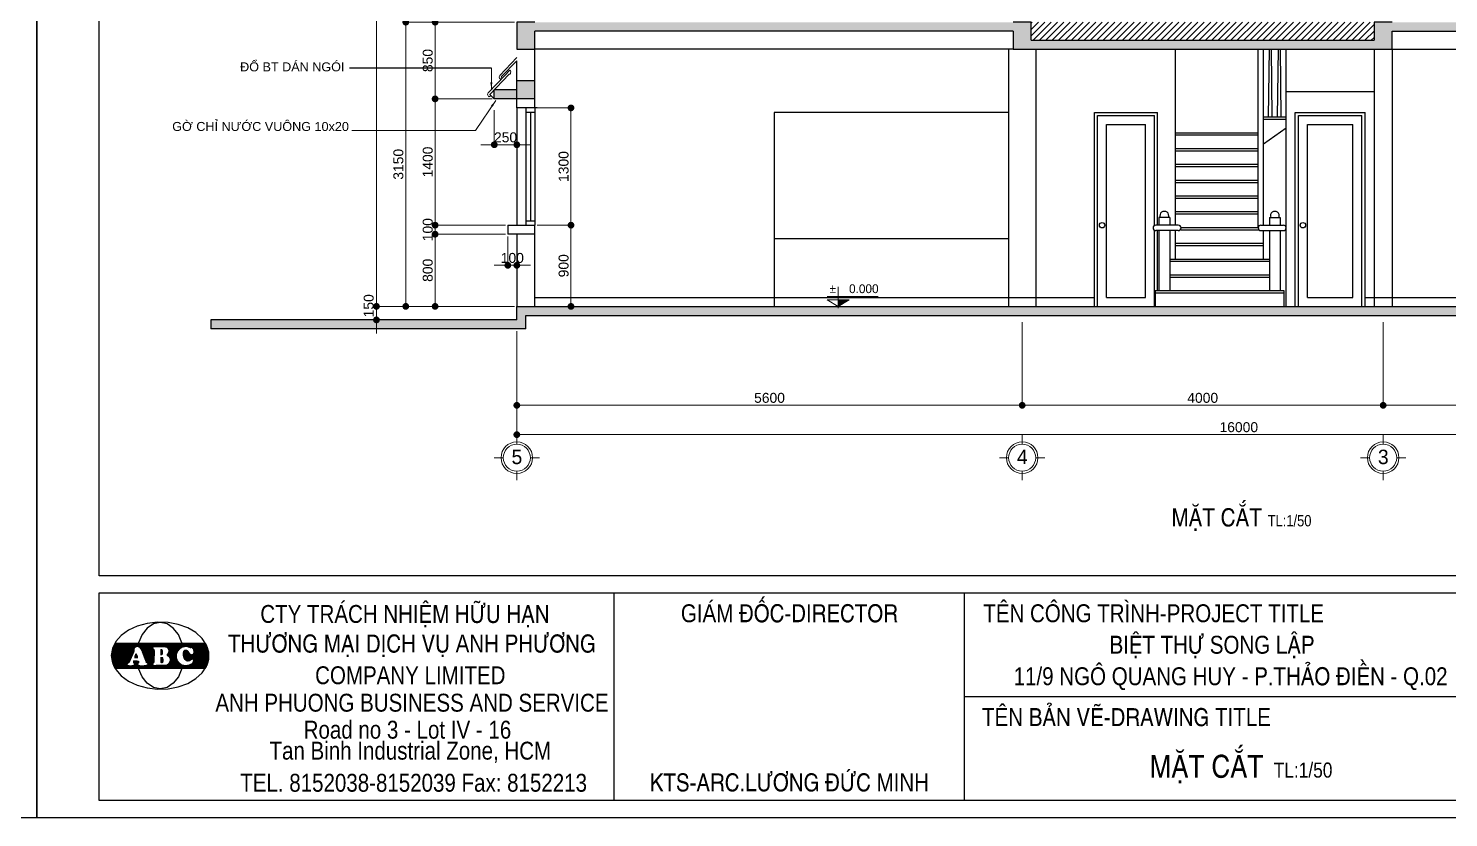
# Model space of a CAD drawing. Header units: millimetres. Extents: x -257631 to 60726, y -119421 to -4977.
# Drawn here: x -150512 to -119037, y -43125 to -25630 of the extents above; entities that cross this region are included whole.
import ezdxf
from ezdxf.enums import TextEntityAlignment as Align

# ---------------------------------------------------------------- set-up
doc = ezdxf.new("R2010")
doc.units = ezdxf.units.MM
doc.header["$LTSCALE"] = 400
doc.header["$MEASUREMENT"] = 0
doc.header["$PDMODE"] = 35
for name, color, linetype in [('HACTH', 8, 'Continuous'), ('hatch', 9, 'Continuous'), ('KHUNG', 5, 'Continuous'), ('net 2', 7, 'Continuous'), ('net 3', 144, 'Continuous'), ('THAY', 7, 'Continuous'), ('VTH-TRUC', 1, 'Continuous')]:
    doc.layers.add(name, color=color, linetype=linetype)
doc.layers.add('NET3', color=7, linetype='Continuous', lineweight=20)
doc.layers.add('VTH-GHI CHU- KI HIEU', color=7, linetype='Continuous', lineweight=13)
doc.styles.add('100_dim', font='VAVOB.TTF', dxfattribs={"height": 220})
doc.styles.add('100_tieude', font='VAVOB.TTF', dxfattribs={"height": 500})
doc.styles.add('VNI-AVO', font='vhelven.ttf', dxfattribs={"height": 220})
doc.styles.add('VNI-HEL-CON', font='vhelvcn.ttf')
doc.dimstyles.new('style-50', dxfattribs={"dimscale": 0, "dimtxt": 2.3, "dimasz": 150, "dimexe": 50, "dimexo": 50, "dimgap": 50, "dimtad": 1, "dimdec": 0, "dimlfac": 0.5, "dimzin": 9, "dimtxsty": 'VNI-AVO', "dimblk": 'DOT', "dimcen": 0, "dimdle": 150, "dimclrd": 146, "dimclre": 146, "dimclrt": 7, "dimadec": 0, "dimazin": 0, "dimtfac": 1, "dimtdec": 0, "dimtix": 1, "dimtmove": 2, "dimatfit": 3, "dimfxl": 0, "dimlwd": 13, "dimlwe": 13, "dimarcsym": 0})

# ---------------------------------------------------------------- blocks, each defined once
blk = doc.blocks.new('_Dot')
at = {"color": 0, "linetype": 'ByBlock', "lineweight": -2}
blk.add_line((-0.5, 0), (-1, 0), dxfattribs=at)
at = {"color": 0, "linetype": 'ByBlock', "lineweight": 100, "const_width": 0.5}
blk.add_lwpolyline([(-0.25, 0, 1), (0.25, 0, 1)], format="xyb", close=True, dxfattribs=at)
blk = doc.blocks.new('*D491')
at = {"layer": 'Defpoints', "color": 0}
for p in [(88195, 111297), (88695, 111297), (88695, 110480)]:
    blk.add_point(p, dxfattribs=at)
at = {"layer": 'HACTH', "color": 146, "lineweight": 13}
for p, q in [((88195, 111247), (88195, 110430)), ((88695, 111247), (88695, 110430)), ((88045, 110480), (87895, 110480)), ((88195, 110480), (88695, 110480)), ((88845, 110480), (88995, 110480))]:
    blk.add_line(p, q, dxfattribs=at)
at = {"layer": 'HACTH', "color": 146, "lineweight": 13, "xscale": 150, "yscale": 150, "zscale": 150}
blk.add_blockref('_Dot', (88195, 110480), dxfattribs=at)
at = {"layer": 'HACTH', "color": 146, "lineweight": 13, "xscale": 150, "yscale": 150, "zscale": 150, "rotation": 180}
blk.add_blockref('_Dot', (88695, 110480), dxfattribs=at)
at = {"layer": 'HACTH', "color": 7, "insert": (88445, 110643), "char_height": 220, "attachment_point": 5, "style": 'VNI-AVO'}
blk.add_mtext('250', dxfattribs=at)
blk = doc.blocks.new('*D492')
at = {"layer": 'Defpoints', "color": 0}
for p in [(88495, 108497), (88695, 108497), (88695, 107807)]:
    blk.add_point(p, dxfattribs=at)
at = {"layer": 'HACTH', "color": 146, "lineweight": 13}
for p, q in [((88495, 108447), (88495, 107757)), ((88695, 108447), (88695, 107757)), ((88345, 107807), (88195, 107807)), ((88495, 107807), (88695, 107807)), ((88845, 107807), (88995, 107807))]:
    blk.add_line(p, q, dxfattribs=at)
at = {"layer": 'HACTH', "color": 146, "lineweight": 13, "xscale": 150, "yscale": 150, "zscale": 150}
blk.add_blockref('_Dot', (88495, 107807), dxfattribs=at)
at = {"layer": 'HACTH', "color": 146, "lineweight": 13, "xscale": 150, "yscale": 150, "zscale": 150, "rotation": 180}
blk.add_blockref('_Dot', (88695, 107807), dxfattribs=at)
at = {"layer": 'HACTH', "color": 7, "insert": (88595, 107970), "char_height": 220, "attachment_point": 5, "style": 'VNI-AVO'}
blk.add_mtext('100', dxfattribs=at)
blk = doc.blocks.new('*D489')
at = {"layer": 'Defpoints', "color": 0}
for p in [(89095, 108697), (89095, 106897), (89895, 106897)]:
    blk.add_point(p, dxfattribs=at)
at = {"layer": 'net 2', "color": 146, "lineweight": 13}
for p, q in [((89145, 108697), (89945, 108697)), ((89895, 108547), (89895, 107047)), ((89145, 106897), (89945, 106897))]:
    blk.add_line(p, q, dxfattribs=at)
at = {"layer": 'net 2', "color": 146, "lineweight": 13, "xscale": 150, "yscale": 150, "zscale": 150}
for p, rotation in [((89895, 108697), 90), ((89895, 106897), 270)]:
    blk.add_blockref('_Dot', p, dxfattribs=dict(at, rotation=rotation))
at = {"layer": 'net 2', "color": 7, "insert": (89732, 107797), "char_height": 220, "attachment_point": 5, "rotation": 90, "style": 'VNI-AVO'}
blk.add_mtext('900', dxfattribs=at)
blk = doc.blocks.new('*D490')
at = {"layer": 'Defpoints', "color": 0}
for p in [(89095, 111297), (89895, 111297), (89095, 108697)]:
    blk.add_point(p, dxfattribs=at)
at = {"layer": 'net 2', "color": 146, "lineweight": 13}
for p, q in [((89145, 111297), (89945, 111297)), ((89895, 108847), (89895, 111147)), ((89145, 108697), (89945, 108697))]:
    blk.add_line(p, q, dxfattribs=at)
at = {"layer": 'net 2', "color": 146, "lineweight": 13, "xscale": 150, "yscale": 150, "zscale": 150}
for p, rotation in [((89895, 111297), 90), ((89895, 108697), 270)]:
    blk.add_blockref('_Dot', p, dxfattribs=dict(at, rotation=rotation))
at = {"layer": 'net 2', "color": 7, "insert": (89732, 109997), "char_height": 220, "attachment_point": 5, "rotation": 90, "style": 'VNI-AVO'}
blk.add_mtext('1300', dxfattribs=at)
blk = doc.blocks.new('TRUC')
at = {"layer": 'KHUNG', "lineweight": 20}
blk.add_circle((0, -500), 300, dxfattribs=at)
at = {"layer": 'VTH-TRUC', "color": 2, "lineweight": 20}
for p, q in [((0, -200), (0, 0)), ((-300, -500), (-500, -500)), ((300, -500), (500, -500)), ((0, -800), (0, -1000))]:
    blk.add_line(p, q, dxfattribs=at)
blk.add_circle((0, -500), 350, dxfattribs=at)
at = {"layer": 'VTH-TRUC', "color": 7, "style": '100_tieude'}
blk.add_attdef('A', text='', height=320, dxfattribs=at).set_placement((2, -482), align=Align.MIDDLE_CENTER)
blk = doc.blocks.new('VTH- COTE')
at = {"layer": 'VTH-GHI CHU- KI HIEU'}
blk.add_hatch(color=256, dxfattribs=at).paths.add_polyline_path([(0, 0), (40.7, 24.3), (0, 24.3)])
for p, q in [((0, 71.4), (0, -6.7)), ((-39.7, 24.3), (40.7, 24.3)), ((-39.3, 36.3), (145.4, 36.3)), ((-39.3, 24.3), (0, 0)), ((-39.3, 0), (40.7, 0)), ((40.7, 24.3), (0, 0))]:
    blk.add_line(p, q, dxfattribs=at)
at = {"layer": 'VTH-GHI CHU- KI HIEU', "style": '100_dim'}
blk.add_attdef('%%P0.000', text='', height=32, dxfattribs=at).set_placement((147, 64.1), align=Align.MIDDLE_RIGHT)
blk = doc.blocks.new('*D440')
at = {"layer": 'Defpoints', "color": 0}
for p in [(88695, 106397), (120695, 105797), (120695, 104054)]:
    blk.add_point(p, dxfattribs=at)
at = {"layer": 'NET3', "color": 146, "lineweight": 13}
for p, q in [((88695, 106347), (88695, 104004)), ((120695, 105747), (120695, 104004)), ((88845, 104054), (120545, 104054))]:
    blk.add_line(p, q, dxfattribs=at)
at = {"layer": 'NET3', "color": 146, "lineweight": 13, "xscale": 150, "yscale": 150, "zscale": 150, "rotation": 180}
blk.add_blockref('_Dot', (88695, 104054), dxfattribs=at)
at = {"layer": 'NET3', "color": 146, "lineweight": 13, "xscale": 150, "yscale": 150, "zscale": 150}
blk.add_blockref('_Dot', (120695, 104054), dxfattribs=at)
at = {"layer": 'NET3', "color": 7, "insert": (104695, 104218), "char_height": 220, "attachment_point": 5, "style": 'VNI-AVO'}
blk.add_mtext('16000', dxfattribs=at)
blk = doc.blocks.new('*D436')
at = {"layer": 'Defpoints', "color": 0}
for p in [(107895, 106597), (117095, 106597), (117095, 104704)]:
    blk.add_point(p, dxfattribs=at)
at = {"layer": 'HACTH', "color": 146, "lineweight": 13}
for p, q in [((107895, 106547), (107895, 104654)), ((117095, 106547), (117095, 104654)), ((108045, 104704), (116945, 104704))]:
    blk.add_line(p, q, dxfattribs=at)
at = {"layer": 'HACTH', "color": 146, "lineweight": 13, "xscale": 150, "yscale": 150, "zscale": 150, "rotation": 180}
blk.add_blockref('_Dot', (107895, 104704), dxfattribs=at)
at = {"layer": 'HACTH', "color": 146, "lineweight": 13, "xscale": 150, "yscale": 150, "zscale": 150}
blk.add_blockref('_Dot', (117095, 104704), dxfattribs=at)
at = {"layer": 'HACTH', "color": 7, "insert": (112495, 104868), "char_height": 220, "attachment_point": 5, "style": 'VNI-AVO'}
blk.add_mtext('4600', dxfattribs=at)
blk = doc.blocks.new('*D435')
at = {"layer": 'Defpoints', "color": 0}
for p in [(99895, 106597), (107895, 106597), (107895, 104704)]:
    blk.add_point(p, dxfattribs=at)
at = {"layer": 'HACTH', "color": 146, "lineweight": 13}
for p, q in [((99895, 106547), (99895, 104654)), ((107895, 106547), (107895, 104654)), ((100045, 104704), (107745, 104704))]:
    blk.add_line(p, q, dxfattribs=at)
at = {"layer": 'HACTH', "color": 146, "lineweight": 13, "xscale": 150, "yscale": 150, "zscale": 150, "rotation": 180}
blk.add_blockref('_Dot', (99895, 104704), dxfattribs=at)
at = {"layer": 'HACTH', "color": 146, "lineweight": 13, "xscale": 150, "yscale": 150, "zscale": 150}
blk.add_blockref('_Dot', (107895, 104704), dxfattribs=at)
at = {"layer": 'HACTH', "color": 7, "insert": (103895, 104868), "char_height": 220, "attachment_point": 5, "style": 'VNI-AVO'}
blk.add_mtext('4000', dxfattribs=at)
blk = doc.blocks.new('*D434')
at = {"layer": 'Defpoints', "color": 0}
for p in [(88695, 106397), (99895, 106597), (99895, 104704)]:
    blk.add_point(p, dxfattribs=at)
at = {"layer": 'HACTH', "color": 146, "lineweight": 13}
for p, q in [((99895, 106547), (99895, 104654)), ((88695, 106347), (88695, 104654)), ((88845, 104704), (99745, 104704))]:
    blk.add_line(p, q, dxfattribs=at)
at = {"layer": 'HACTH', "color": 146, "lineweight": 13, "xscale": 150, "yscale": 150, "zscale": 150, "rotation": 180}
blk.add_blockref('_Dot', (88695, 104704), dxfattribs=at)
at = {"layer": 'HACTH', "color": 146, "lineweight": 13, "xscale": 150, "yscale": 150, "zscale": 150}
blk.add_blockref('_Dot', (99895, 104704), dxfattribs=at)
at = {"layer": 'HACTH', "color": 7, "insert": (94295, 104868), "char_height": 220, "attachment_point": 5, "style": 'VNI-AVO'}
blk.add_mtext('5600', dxfattribs=at)
blk = doc.blocks.new('*D431')
at = {"layer": 'Defpoints', "color": 0}
for p in [(87304, 106897), (85584, 106597), (87322, 106597)]:
    blk.add_point(p, dxfattribs=at)
at = {"layer": 'HACTH', "color": 146, "lineweight": 13}
for p, q in [((85584, 107047), (85584, 107197)), ((87254, 106897), (85534, 106897)), ((85584, 106897), (85584, 106597)), ((87272, 106597), (85534, 106597)), ((85584, 106447), (85584, 106297))]:
    blk.add_line(p, q, dxfattribs=at)
at = {"layer": 'HACTH', "color": 146, "lineweight": 13, "xscale": 150, "yscale": 150, "zscale": 150}
for p, rotation in [((85584, 106897), 270), ((85584, 106597), 90)]:
    blk.add_blockref('_Dot', p, dxfattribs=dict(at, rotation=rotation))
at = {"layer": 'HACTH', "color": 7, "insert": (85413, 106910), "char_height": 220, "attachment_point": 5, "rotation": 90, "style": 'VNI-AVO'}
blk.add_mtext('150', dxfattribs=at)
blk = doc.blocks.new('*D430')
at = {"layer": 'Defpoints', "color": 0}
for p in [(90318, 131809), (85584, 106897), (87304, 106897)]:
    blk.add_point(p, dxfattribs=at)
at = {"layer": 'HACTH', "color": 146, "lineweight": 13}
for p, q in [((90268, 131809), (85534, 131809)), ((85584, 131659), (85584, 107047)), ((87254, 106897), (85534, 106897))]:
    blk.add_line(p, q, dxfattribs=at)
at = {"layer": 'HACTH', "color": 146, "lineweight": 13, "xscale": 150, "yscale": 150, "zscale": 150}
for p, rotation in [((85584, 131809), 90), ((85584, 106897), 270)]:
    blk.add_blockref('_Dot', p, dxfattribs=dict(at, rotation=rotation))
at = {"layer": 'HACTH', "color": 7, "insert": (85421, 119353), "char_height": 220, "attachment_point": 5, "rotation": 90, "style": 'VNI-AVO'}
blk.add_mtext('12456', dxfattribs=at)
blk = doc.blocks.new('*D426')
at = {"layer": 'Defpoints', "color": 0}
for p in [(88695, 113197), (86234, 106897), (87304, 106897)]:
    blk.add_point(p, dxfattribs=at)
at = {"layer": 'HACTH', "color": 146, "lineweight": 13}
for p, q in [((88645, 113197), (86184, 113197)), ((86234, 113047), (86234, 107047)), ((87254, 106897), (86184, 106897))]:
    blk.add_line(p, q, dxfattribs=at)
at = {"layer": 'HACTH', "color": 146, "lineweight": 13, "xscale": 150, "yscale": 150, "zscale": 150}
for p, rotation in [((86234, 113197), 90), ((86234, 106897), 270)]:
    blk.add_blockref('_Dot', p, dxfattribs=dict(at, rotation=rotation))
at = {"layer": 'HACTH', "color": 7, "insert": (86071, 110047), "char_height": 220, "attachment_point": 5, "rotation": 90, "style": 'VNI-AVO'}
blk.add_mtext('3150', dxfattribs=at)
blk = doc.blocks.new('*D416')
at = {"layer": 'Defpoints', "color": 0}
for p in [(86884, 113197), (88695, 113197), (88195, 111497)]:
    blk.add_point(p, dxfattribs=at)
at = {"layer": 'HACTH', "color": 146, "lineweight": 13}
for p, q in [((88645, 113197), (86834, 113197)), ((86884, 111647), (86884, 113047)), ((88145, 111497), (86834, 111497))]:
    blk.add_line(p, q, dxfattribs=at)
at = {"layer": 'HACTH', "color": 146, "lineweight": 13, "xscale": 150, "yscale": 150, "zscale": 150}
for p, rotation in [((86884, 113197), 90), ((86884, 111497), 270)]:
    blk.add_blockref('_Dot', p, dxfattribs=dict(at, rotation=rotation))
at = {"layer": 'HACTH', "color": 7, "insert": (86721, 112347), "char_height": 220, "attachment_point": 5, "rotation": 90, "style": 'VNI-AVO'}
blk.add_mtext('850', dxfattribs=at)
blk = doc.blocks.new('*D415')
at = {"layer": 'Defpoints', "color": 0}
for p in [(86884, 111497), (88195, 111497), (88495, 108697)]:
    blk.add_point(p, dxfattribs=at)
at = {"layer": 'HACTH', "color": 146, "lineweight": 13}
for p, q in [((88145, 111497), (86834, 111497)), ((86884, 108847), (86884, 111347)), ((88445, 108697), (86834, 108697))]:
    blk.add_line(p, q, dxfattribs=at)
at = {"layer": 'HACTH', "color": 146, "lineweight": 13, "xscale": 150, "yscale": 150, "zscale": 150}
for p, rotation in [((86884, 111497), 90), ((86884, 108697), 270)]:
    blk.add_blockref('_Dot', p, dxfattribs=dict(at, rotation=rotation))
at = {"layer": 'HACTH', "color": 7, "insert": (86721, 110097), "char_height": 220, "attachment_point": 5, "rotation": 90, "style": 'VNI-AVO'}
blk.add_mtext('1400', dxfattribs=at)
blk = doc.blocks.new('*D414')
at = {"layer": 'Defpoints', "color": 0}
for p in [(86884, 108697), (88495, 108697), (88495, 108497)]:
    blk.add_point(p, dxfattribs=at)
at = {"layer": 'HACTH', "color": 146, "lineweight": 13}
for p, q in [((86884, 108847), (86884, 108997)), ((88445, 108697), (86834, 108697)), ((86884, 108497), (86884, 108697)), ((88445, 108497), (86834, 108497)), ((86884, 108347), (86884, 108197))]:
    blk.add_line(p, q, dxfattribs=at)
at = {"layer": 'HACTH', "color": 146, "lineweight": 13, "xscale": 150, "yscale": 150, "zscale": 150}
for p, rotation in [((86884, 108697), 270), ((86884, 108497), 90)]:
    blk.add_blockref('_Dot', p, dxfattribs=dict(at, rotation=rotation))
at = {"layer": 'HACTH', "color": 7, "insert": (86721, 108597), "char_height": 220, "attachment_point": 5, "rotation": 90, "style": 'VNI-AVO'}
blk.add_mtext('100', dxfattribs=at)
blk = doc.blocks.new('*D413')
at = {"layer": 'Defpoints', "color": 0}
for p in [(86884, 108497), (88495, 108497), (88695, 106897)]:
    blk.add_point(p, dxfattribs=at)
at = {"layer": 'HACTH', "color": 146, "lineweight": 13}
for p, q in [((88445, 108497), (86834, 108497)), ((86884, 107047), (86884, 108347)), ((88645, 106897), (86834, 106897))]:
    blk.add_line(p, q, dxfattribs=at)
at = {"layer": 'HACTH', "color": 146, "lineweight": 13, "xscale": 150, "yscale": 150, "zscale": 150}
for p, rotation in [((86884, 108497), 90), ((86884, 106897), 270)]:
    blk.add_blockref('_Dot', p, dxfattribs=dict(at, rotation=rotation))
at = {"layer": 'HACTH', "color": 7, "insert": (86721, 107697), "char_height": 220, "attachment_point": 5, "rotation": 90, "style": 'VNI-AVO'}
blk.add_mtext('800', dxfattribs=at)
blk = doc.blocks.new('*X2')
at = {"color": 0}
for p, q in [((195.23, 212.9), (204.45, 212.9)), ((195.25, 213), (204.46, 213)), ((195.28, 213.1), (204.48, 213.1)), ((195.31, 213.2), (204.51, 213.2)), ((195.34, 213.3), (204.5, 213.3)), ((195.38, 213.4), (204.48, 213.4)), ((195.41, 213.5), (204.46, 213.5)), ((195.45, 213.6), (204.46, 213.6)), ((195.48, 213.7), (204.5, 213.7)), ((195.52, 213.8), (204.55, 213.8)), ((195.56, 213.9), (204.59, 213.9)), ((195.6, 214), (204.69, 214)), ((195.65, 214.1), (204.8, 214.1)), ((195.69, 214.2), (204.98, 214.2)), ((195.74, 214.3), (205.31, 214.3)), ((195.79, 214.4), (234.23, 214.4)), ((195.84, 214.5), (234.18, 214.5)), ((195.89, 214.6), (234.13, 214.6)), ((195.95, 214.7), (234.07, 214.7)), ((196.01, 214.8), (234.01, 214.8)), ((196.06, 214.9), (233.96, 214.9)), ((196.12, 215), (233.9, 215)), ((196.19, 215.1), (233.83, 215.1)), ((196.25, 215.2), (233.77, 215.2)), ((196.32, 215.3), (233.7, 215.3)), ((196.39, 215.4), (233.63, 215.4)), ((196.46, 215.5), (233.56, 215.5)), ((205.94, 214.3), (224.91, 214.3)), ((206.27, 214.2), (212.19, 214.2)), ((206.43, 214.1), (212.09, 214.1)), ((206.55, 214), (212.07, 214)), ((206.64, 213.9), (212.05, 213.9)), ((206.72, 213.8), (212.03, 213.8)), ((206.81, 213.7), (212, 213.7)), ((206.89, 213.6), (212.04, 213.6)), ((206.98, 213.5), (212.1, 213.5)), ((207.05, 213.4), (212.22, 213.4)), ((207.12, 213.3), (212.41, 213.3)), ((207.19, 213.2), (212.54, 213.2)), ((207.26, 213.1), (212.61, 213.1)), ((207.33, 213), (212.65, 213)), ((207.37, 212.9), (212.69, 212.9)), ((214.51, 214.2), (214.64, 214.2)), ((215.1, 213.1), (215.85, 213.1)), ((215.11, 213), (215.9, 213)), ((215.12, 212.9), (215.95, 212.9)), ((215.25, 213.2), (215.64, 213.2)), ((217.19, 214.2), (224.42, 214.2)), ((217.44, 214.1), (224.14, 214.1)), ((217.68, 214), (223.91, 214)), ((217.83, 213.9), (223.71, 213.9)), ((217.97, 213.8), (223.53, 213.8)), ((218.09, 213.7), (223.38, 213.7)), ((218.15, 213.6), (223.22, 213.6)), ((218.21, 213.5), (223.1, 213.5)), ((218.28, 213.4), (222.98, 213.4)), ((218.33, 213.3), (222.86, 213.3)), ((218.35, 213.2), (222.75, 213.2)), ((218.36, 213.1), (222.66, 213.1)), ((218.38, 213), (222.57, 213)), ((218.4, 212.9), (222.48, 212.9)), ((224.94, 212.9), (225.88, 212.9)), ((226.21, 214.3), (234.28, 214.3)), ((226.5, 214.2), (234.32, 214.2)), ((226.76, 214.1), (234.37, 214.1)), ((227.03, 214), (234.41, 214)), ((227.25, 213.9), (227.54, 213.9)), ((227.95, 213.9), (234.46, 213.9)), ((228.12, 213.8), (234.5, 213.8)), ((228.22, 213.7), (234.54, 213.7)), ((228.31, 213.6), (234.57, 213.6)), ((228.38, 213.5), (234.61, 213.5)), ((228.44, 213.4), (234.64, 213.4)), ((228.49, 213.3), (234.68, 213.3)), ((228.53, 213.2), (234.71, 213.2)), ((228.56, 213.1), (234.74, 213.1)), ((228.6, 213), (234.77, 213)), ((228.63, 212.9), (234.79, 212.9)), ((194.97, 211.2), (203.73, 211.2)), ((194.97, 211.1), (203.68, 211.1)), ((194.97, 211), (203.63, 211)), ((194.97, 210.9), (203.58, 210.9)), ((194.97, 210.8), (203.53, 210.8)), ((194.97, 210.7), (203.48, 210.7)), ((194.98, 211.4), (203.83, 211.4)), ((194.98, 211.3), (203.78, 211.3)), ((194.98, 210.6), (203.43, 210.6)), ((194.98, 210.5), (203.38, 210.5)), ((194.99, 211.5), (203.88, 211.5)), ((194.99, 210.4), (203.33, 210.4)), ((194.99, 210.3), (203.28, 210.3)), ((195, 211.6), (203.93, 211.6)), ((195, 210.2), (203.23, 210.2)), ((195.01, 211.7), (203.98, 211.7)), ((195.01, 210.1), (203.18, 210.1)), ((195.02, 211.8), (204.03, 211.8)), ((195.02, 210), (203.13, 210)), ((195.03, 211.9), (204.08, 211.9)), ((195.04, 209.9), (203.08, 209.9)), ((195.05, 212), (204.13, 212)), ((195.05, 209.8), (203.03, 209.8)), ((195.06, 212.1), (204.18, 212.1)), ((195.07, 209.7), (202.98, 209.7)), ((195.08, 212.2), (204.23, 212.2)), ((195.08, 209.6), (202.93, 209.6)), ((195.09, 212.3), (204.28, 212.3)), ((195.1, 209.5), (202.88, 209.5)), ((195.11, 212.4), (204.33, 212.4)), ((195.12, 209.4), (202.83, 209.4)), ((195.13, 212.5), (204.38, 212.5)), ((195.14, 209.3), (202.78, 209.3)), ((195.15, 212.6), (204.39, 212.6)), ((195.16, 209.2), (202.73, 209.2)), ((195.18, 212.7), (204.41, 212.7)), ((195.19, 209.1), (202.68, 209.1)), ((195.2, 212.8), (204.43, 212.8)), ((195.21, 209), (202.63, 209)), ((195.24, 208.9), (202.58, 208.9)), ((195.26, 208.8), (202.51, 208.8)), ((195.29, 208.7), (202.41, 208.7)), ((195.32, 208.6), (202.31, 208.6)), ((195.35, 208.5), (202.21, 208.5)), ((195.39, 208.4), (202.11, 208.4)), ((195.42, 208.3), (201.87, 208.3)), ((195.46, 208.2), (201.69, 208.2)), ((195.5, 208.1), (201.56, 208.1)), ((195.54, 208), (201.55, 208)), ((195.58, 207.9), (201.54, 207.9)), ((195.62, 207.8), (201.53, 207.8)), ((195.67, 207.7), (201.54, 207.7)), ((203.86, 208.6), (206.38, 208.6)), ((203.86, 208.5), (206.34, 208.5)), ((203.87, 208.7), (206.37, 208.7)), ((203.87, 208.4), (206.25, 208.4)), ((203.88, 208.8), (206.35, 208.8)), ((203.89, 208.9), (206.1, 208.9)), ((204.09, 209), (205.54, 209)), ((204.17, 208.3), (206.16, 208.3)), ((204.27, 208.2), (206.02, 208.2)), ((204.35, 208.1), (205.89, 208.1)), ((204.41, 208), (205.87, 208)), ((204.41, 207.7), (205.94, 207.7)), ((204.43, 207.9), (205.87, 207.9)), ((204.44, 207.8), (205.87, 207.8)), ((204.47, 210.5), (205.82, 210.5)), ((204.47, 210.4), (205.84, 210.4)), ((204.48, 210.6), (205.81, 210.6)), ((204.5, 210.3), (205.84, 210.3)), ((204.53, 210.7), (205.78, 210.7)), ((204.57, 210.8), (205.72, 210.8)), ((204.62, 210.9), (205.66, 210.9)), ((204.66, 211), (205.6, 211)), ((204.71, 211.1), (205.54, 211.1)), ((204.76, 211.2), (205.49, 211.2)), ((204.8, 211.3), (205.44, 211.3)), ((204.85, 211.4), (205.39, 211.4)), ((204.91, 211.5), (205.31, 211.5)), ((205.07, 211.6), (205.23, 211.6)), ((207.41, 212.8), (212.73, 212.8)), ((207.45, 212.7), (212.77, 212.7)), ((207.49, 212.6), (212.77, 212.6)), ((207.53, 212.5), (212.77, 212.5)), ((207.57, 212.4), (212.77, 212.4)), ((207.61, 212.3), (212.77, 212.3)), ((207.65, 212.2), (212.77, 212.2)), ((207.7, 212.1), (212.77, 212.1)), ((207.74, 212), (212.77, 212)), ((207.78, 211.9), (212.77, 211.9)), ((207.82, 211.8), (212.76, 211.8)), ((207.86, 211.7), (212.76, 211.7)), ((207.9, 211.6), (212.75, 211.6)), ((207.94, 211.5), (212.75, 211.5)), ((207.98, 211.4), (212.75, 211.4)), ((208.02, 211.3), (212.74, 211.3)), ((208.06, 211.2), (212.74, 211.2)), ((208.1, 211.1), (212.74, 211.1)), ((208.14, 211), (212.73, 211)), ((208.18, 210.9), (212.73, 210.9)), ((208.23, 210.8), (212.73, 210.8)), ((208.27, 210.7), (212.72, 210.7)), ((208.31, 210.6), (212.72, 210.6)), ((208.36, 210.5), (212.72, 210.5)), ((208.4, 210.4), (212.71, 210.4)), ((208.44, 210.3), (212.71, 210.3)), ((208.49, 210.2), (212.71, 210.2)), ((208.53, 210.1), (212.7, 210.1)), ((208.57, 210), (212.7, 210)), ((208.62, 209.9), (212.7, 209.9)), ((208.66, 209.8), (212.69, 209.8)), ((208.7, 209.7), (212.69, 209.7)), ((208.75, 209.6), (212.68, 209.6)), ((208.79, 209.5), (212.67, 209.5)), ((208.84, 209.4), (212.67, 209.4)), ((208.88, 209.3), (212.66, 209.3)), ((208.92, 209.2), (212.65, 209.2)), ((208.97, 209.1), (212.65, 209.1)), ((209.01, 209), (212.64, 209)), ((209.05, 208.9), (212.62, 208.9)), ((209.1, 208.8), (212.6, 208.8)), ((209.14, 208.7), (212.58, 208.7)), ((209.18, 208.6), (212.56, 208.6)), ((209.23, 208.5), (212.48, 208.5)), ((209.49, 208.4), (212.39, 208.4)), ((209.7, 208.3), (212.28, 208.3)), ((209.76, 207.7), (212.02, 207.7)), ((209.86, 208.2), (212.13, 208.2)), ((209.86, 207.8), (212.01, 207.8)), ((209.91, 208.1), (212.06, 208.1)), ((209.91, 208), (212.02, 208)), ((209.91, 207.9), (212, 207.9)), ((215.1, 212.1), (216.09, 212.1)), ((215.1, 212), (216.09, 212)), ((215.1, 211.9), (216.08, 211.9)), ((215.1, 211.8), (216.05, 211.8)), ((215.1, 211.7), (216.02, 211.7)), ((215.1, 211.6), (215.98, 211.6)), ((215.1, 211.5), (215.83, 211.5)), ((215.1, 210.1), (216.12, 210.1)), ((215.1, 210), (216.16, 210)), ((215.1, 209.9), (216.19, 209.9)), ((215.1, 209.8), (216.23, 209.8)), ((215.1, 209.7), (216.26, 209.7)), ((215.1, 209.6), (216.27, 209.6)), ((215.1, 209.5), (216.29, 209.5)), ((215.1, 209.4), (216.3, 209.4)), ((215.1, 209.3), (216.31, 209.3)), ((215.1, 209.2), (216.3, 209.2)), ((215.1, 209.1), (216.29, 209.1)), ((215.1, 209), (216.28, 209)), ((215.11, 212.5), (216.07, 212.5)), ((215.11, 212.4), (216.09, 212.4)), ((215.11, 212.3), (216.1, 212.3)), ((215.11, 212.2), (216.1, 212.2)), ((215.12, 212.8), (216, 212.8)), ((215.12, 212.7), (216.04, 212.7)), ((215.12, 212.6), (216.05, 212.6)), ((215.13, 210.2), (216.02, 210.2)), ((215.13, 208.9), (216.27, 208.9)), ((215.15, 208.8), (216.25, 208.8)), ((215.17, 211.4), (215.67, 211.4)), ((215.18, 210.3), (215.9, 210.3)), ((215.18, 208.7), (216.19, 208.7)), ((215.21, 208.6), (216.13, 208.6)), ((215.28, 208.5), (216.04, 208.5)), ((215.3, 210.4), (215.3, 210.4)), ((215.59, 208.4), (215.74, 208.4)), ((217.74, 211.3), (221.8, 211.3)), ((217.75, 211.2), (221.78, 211.2)), ((217.76, 211.4), (221.81, 211.4)), ((217.81, 211.5), (221.82, 211.5)), ((217.82, 211.1), (221.77, 211.1)), ((217.89, 207.7), (223.78, 207.7)), ((217.95, 211.6), (221.84, 211.6)), ((218.02, 211), (221.75, 211)), ((218.06, 211.7), (221.85, 211.7)), ((218.07, 207.8), (223.6, 207.8)), ((218.12, 211.8), (221.88, 211.8)), ((218.18, 211.9), (221.91, 211.9)), ((218.19, 210.9), (221.75, 210.9)), ((218.2, 207.9), (223.42, 207.9)), ((218.23, 212), (221.95, 212)), ((218.28, 212.1), (221.99, 212.1)), ((218.33, 212.2), (222.04, 212.2)), ((218.34, 210.8), (221.75, 210.8)), ((218.34, 208), (223.26, 208)), ((218.37, 212.3), (222.08, 212.3)), ((218.41, 212.8), (222.41, 212.8)), ((218.41, 212.7), (222.33, 212.7)), ((218.41, 212.4), (222.13, 212.4)), ((218.42, 212.6), (222.26, 212.6)), ((218.43, 212.5), (222.19, 212.5)), ((218.44, 210.7), (221.75, 210.7)), ((218.44, 208.1), (223.14, 208.1)), ((218.51, 208.2), (223.01, 208.2)), ((218.54, 210.6), (221.76, 210.6)), ((218.59, 208.3), (222.89, 208.3)), ((218.64, 210.5), (221.76, 210.5)), ((218.66, 208.4), (222.76, 208.4)), ((218.73, 210.4), (221.77, 210.4)), ((218.73, 208.5), (222.67, 208.5)), ((218.77, 210.3), (221.79, 210.3)), ((218.81, 208.6), (222.59, 208.6)), ((218.82, 210.2), (221.82, 210.2)), ((218.84, 208.7), (222.52, 208.7)), ((218.86, 210.1), (221.84, 210.1)), ((218.86, 208.8), (222.44, 208.8)), ((218.88, 208.9), (222.37, 208.9)), ((218.91, 210), (221.86, 210)), ((218.91, 209), (222.29, 209)), ((218.93, 209.1), (222.22, 209.1)), ((218.95, 209.9), (221.88, 209.9)), ((218.95, 209.3), (222.11, 209.3)), ((218.95, 209.2), (222.15, 209.2)), ((218.96, 209.6), (221.99, 209.6)), ((218.96, 209.5), (222.03, 209.5)), ((218.96, 209.4), (222.07, 209.4)), ((218.97, 209.8), (221.91, 209.8)), ((218.97, 209.7), (221.94, 209.7)), ((224.31, 211.8), (227.07, 211.8)), ((224.31, 211.7), (227.15, 211.7)), ((224.31, 211.6), (227.24, 211.6)), ((224.31, 211.5), (227.35, 211.5)), ((224.31, 211.4), (227.47, 211.4)), ((224.31, 211.3), (227.64, 211.3)), ((224.31, 211.2), (235.04, 211.2)), ((224.32, 212), (226.93, 212)), ((224.32, 211.9), (227, 211.9)), ((224.33, 211.1), (235.05, 211.1)), ((224.34, 212.1), (226.85, 212.1)), ((224.36, 211), (235.05, 211)), ((224.37, 212.2), (226.78, 212.2)), ((224.38, 210.9), (235.05, 210.9)), ((224.4, 212.3), (226.7, 212.3)), ((224.4, 210.8), (235.05, 210.8)), ((224.42, 210.7), (235.05, 210.7)), ((224.44, 212.4), (226.62, 212.4)), ((224.47, 210.6), (235.04, 210.6)), ((224.5, 212.5), (226.53, 212.5)), ((224.51, 210.5), (235.04, 210.5)), ((224.56, 210.4), (235.03, 210.4)), ((224.57, 212.6), (226.42, 212.6)), ((224.6, 210.3), (235.02, 210.3)), ((224.64, 210.2), (235.02, 210.2)), ((224.67, 212.7), (226.29, 212.7)), ((224.68, 210.1), (235.01, 210.1)), ((224.74, 210), (235, 210)), ((224.79, 212.8), (226.12, 212.8)), ((224.81, 209.9), (234.98, 209.9)), ((224.88, 209.8), (234.97, 209.8)), ((224.95, 209.7), (227.98, 209.7)), ((225.07, 209.6), (227.83, 209.6)), ((225.19, 209.5), (227.69, 209.5)), ((225.32, 209.4), (227.52, 209.4)), ((225.46, 209.3), (227.34, 209.3)), ((225.7, 209.2), (227.15, 209.2)), ((226.2, 209.1), (226.47, 209.1)), ((227.18, 207.7), (234.35, 207.7)), ((227.42, 207.8), (234.4, 207.8)), ((227.73, 207.9), (234.44, 207.9)), ((227.91, 208), (234.48, 208)), ((228.01, 211.3), (235.04, 211.3)), ((228.03, 208.1), (234.52, 208.1)), ((228.12, 208.2), (234.56, 208.2)), ((228.2, 208.3), (234.6, 208.3)), ((228.25, 211.4), (235.03, 211.4)), ((228.25, 208.4), (234.63, 208.4)), ((228.3, 209.7), (234.95, 209.7)), ((228.31, 208.5), (234.66, 208.5)), ((228.35, 208.6), (234.7, 208.6)), ((228.38, 209.6), (234.94, 209.6)), ((228.39, 211.5), (235.03, 211.5)), ((228.39, 208.7), (234.73, 208.7)), ((228.43, 209.5), (234.92, 209.5)), ((228.43, 208.8), (234.76, 208.8)), ((228.47, 208.9), (234.78, 208.9)), ((228.48, 211.6), (235.02, 211.6)), ((228.48, 209.4), (234.9, 209.4)), ((228.48, 209), (234.81, 209)), ((228.5, 209.3), (234.88, 209.3)), ((228.5, 209.2), (234.86, 209.2)), ((228.5, 209.1), (234.83, 209.1)), ((228.55, 211.7), (235.01, 211.7)), ((228.61, 211.8), (235, 211.8)), ((228.63, 211.9), (234.99, 211.9)), ((228.64, 212.8), (234.82, 212.8)), ((228.65, 212.7), (234.84, 212.7)), ((228.65, 212), (234.97, 212)), ((228.67, 212.6), (234.87, 212.6)), ((228.68, 212.5), (234.89, 212.5)), ((228.68, 212.4), (234.91, 212.4)), ((228.68, 212.3), (234.93, 212.3)), ((228.68, 212.1), (234.96, 212.1)), ((228.69, 212.2), (234.94, 212.2)), ((195.71, 207.6), (201.59, 207.6)), ((195.76, 207.5), (201.64, 207.5)), ((195.81, 207.4), (201.77, 207.4)), ((195.86, 207.3), (202.31, 207.3)), ((195.91, 207.2), (234.1, 207.2)), ((195.97, 207.1), (234.05, 207.1)), ((196.03, 207), (233.99, 207)), ((196.09, 206.9), (233.93, 206.9)), ((196.15, 206.8), (233.87, 206.8)), ((196.21, 206.7), (233.81, 206.7)), ((196.28, 206.6), (233.74, 206.6)), ((196.34, 206.5), (233.68, 206.5)), ((196.41, 206.4), (233.61, 206.4)), ((196.49, 206.3), (233.53, 206.3)), ((203.32, 207.3), (206.6, 207.3)), ((203.89, 207.4), (206.25, 207.4)), ((204.18, 207.5), (206.12, 207.5)), ((204.3, 207.6), (206.03, 207.6)), ((208.42, 207.3), (234.16, 207.3)), ((209.21, 207.4), (212.44, 207.4)), ((209.45, 207.5), (212.17, 207.5)), ((209.66, 207.6), (212.06, 207.6)), ((213.37, 207.4), (224.62, 207.4)), ((217.47, 207.5), (224.23, 207.5)), ((217.69, 207.6), (223.96, 207.6)), ((226.21, 207.4), (234.21, 207.4)), ((226.62, 207.5), (234.26, 207.5)), ((226.93, 207.6), (234.31, 207.6))]:
    blk.add_line(p, q, dxfattribs=at)
blk = doc.blocks.new('LOGOABC1')
at = {"linetype": 'Continuous'}
for points in [[(-87.7, 0, 0), (-86.6, -5.8, 0), (-83.6, -11.2, 0), (-78.7, -16.2, 0), (-72.2, -20.4, 0), (-64.4, -23.6, 0), (-55.6, -25.8, 0), (-46.2, -26.7, 0), (-36.7, -26.4, 0), (-27.6, -24.9, 0), (-19.2, -22.2, 0), (-12, -18.4, 0), (-6.3, -13.8, 0), (-2.3, -8.5, 0), (-0.3, -2.9, 0), (-0.3, 2.9, 0), (-2.3, 8.5, 0), (-6.3, 13.8, 0), (-12, 18.4, 0), (-19.2, 22.2, 0), (-27.6, 24.9, 0), (-36.7, 26.4, 0), (-46.2, 26.7, 0), (-55.6, 25.8, 0), (-64.4, 23.6, 0), (-72.2, 20.4, 0), (-78.7, 16.2, 0), (-83.6, 11.2, 0), (-86.6, 5.8, 0), (-87.7, 0, 0)], [(-24.3, 10.2, 0), (-27.5, 16.9, 0), (-32.1, 22.1, 0), (-37.7, 25.4, 0), (-43.8, 26.5, 0), (-49.9, 25.4, 0), (-55.5, 22.1, 0), (-60.1, 16.9, 0), (-63.4, 10.2, 0)], [(-24.3, -10.2, 0), (-27.5, -16.9, 0), (-32.1, -22.1, 0), (-37.7, -25.4, 0), (-43.8, -26.5, 0), (-49.9, -25.4, 0), (-55.5, -22.1, 0), (-60.1, -16.9, 0), (-63.4, -10.2, 0)]]:
    blk.add_polyline3d(points, dxfattribs=at)
at = {"xscale": 2.186912887836101, "yscale": 2.186912887836101, "zscale": 2.186912887836101}
blk.add_blockref('*X2', (-514, -461.3), dxfattribs=at)

msp = doc.modelspace()

# ---------------------------------------------------------------- hatches: boundary and pattern name
at = {"layer": 'HACTH'}
h = msp.add_hatch(dxfattribs=at)
h.set_pattern_fill('_USER', color=256, scale=100, angle=45, style=0, pattern_type=0)
h.set_pattern_definition([(45, (-228381.76, -137484.65), (-70.71068, 70.71068), [])])
h.paths.add_polyline_path([(-128287.1, -19192.8), (-128287.1, -19592.8), (-120687.1, -19592.8), (-120687.1, -19192.8)])
h.paths.add_polyline_path([(-128287.1, -25492.8), (-128287.1, -25892.8), (-120687.1, -25892.8), (-120687.1, -25492.8)])
h.paths.add_polyline_path([(-111087.1, -25492.8), (-111087.1, -25892.8), (-108087.1, -25892.8), (-108087.1, -25492.8)])
h.paths.add_polyline_path([(-111087.1, -19192.8), (-111087.1, -19592.8), (-108087.1, -19592.8), (-108087.1, -19192.8)])
at = {"layer": 'net 2'}
msp.add_hatch(color=256, dxfattribs=at).paths.add_polyline_path([(-128287.1, -25892.8), (-128287.1, -25492.8), (-128687.1, -25492.8), (-139287.1, -25492.8), (-139687.1, -25492.8), (-139687.1, -26092.8), (-139287.1, -26092.8), (-139287.1, -25692.8), (-128687.1, -25692.8), (-128687.1, -26092.8), (-128287.1, -26092.8), (-120687.1, -26092.8), (-120287.1, -26092.8), (-120287.1, -25692.8), (-111487.1, -25692.8), (-111487.1, -26092.8), (-111087.1, -26092.8), (-108087.1, -26092.8), (-107687.1, -26092.8), (-107687.1, -25692.8), (-107487.1, -25692.8), (-107487.1, -25492.8), (-107687.1, -25492.8), (-108087.1, -25492.8), (-108087.1, -25892.8), (-111087.1, -25892.8), (-111087.1, -25492.8), (-111487.1, -25492.8), (-120287.1, -25492.8), (-120687.1, -25492.8), (-120687.1, -25892.8)])
h = msp.add_hatch(color=256, dxfattribs=at)
h.dxf.hatch_style = 1
h.paths.add_polyline_path([(-139287.1, -26792.8), (-139687.1, -26792.8), (-139687.1, -26992.8), (-139687.1, -27192.8), (-139287.1, -27192.8)])
h.paths.add_polyline_path([(-139687.1, -26992.8), (-140187.1, -26992.8), (-140187.1, -27192.8), (-139687.1, -27192.8)])
at = {"layer": 'NET3'}
msp.add_hatch(color=256, dxfattribs=at).paths.add_polyline_path([(-139687.1, -31792.8), (-139687.1, -32092.8), (-146467.9, -32092.8), (-146467.9, -32292.8), (-139487.1, -32292.8), (-139487.1, -31992.8), (-109087.1, -31992.8), (-109087.1, -32292.8), (-108487.1, -32292.8), (-108487.1, -32592.8), (-107887.1, -32592.8), (-107887.1, -32892.8), (-100328.4, -32892.8), (-100328.4, -32692.8), (-107687.1, -32692.8), (-107687.1, -32392.8), (-108287.1, -32392.8), (-108287.1, -32092.8), (-108887.1, -32092.8), (-108887.1, -31792.8)])

# ---------------------------------------------------------------- linework, layer by layer
at = {"layer": 'HACTH'}
for points in [[(-203083.6, -43125.1), (-150321.7, -43125.1), (-150321.7, -4977.1), (-203083.6, -4977.1)], [(-150321.7, -43125.1), (-97559.8, -43125.1), (-97559.8, -4977.1), (-150321.7, -4977.1)]]:
    msp.add_lwpolyline(points, close=True, dxfattribs=at)
at = {"layer": 'hatch'}
msp.add_line((-140187.1, -27192.8), (-140187.1, -26992.8), dxfattribs=at)
at = {"layer": 'KHUNG'}
for p, q in [((-137528.4, -42745.6), (-137528.4, -38142.2)), ((-129774.9, -38142.2), (-129774.9, -42745.6)), ((-129774.9, -40443.9), (-117999, -40443.9))]:
    msp.add_line(p, q, dxfattribs=at)
for points in [[(-148944.9, -5356.7), (-97939.4, -5356.7), (-97939.4, -37762.6), (-148944.9, -37762.6)], [(-148944.9, -38142.2), (-97939.4, -38142.2), (-97939.4, -42745.6), (-148944.9, -42745.6)]]:
    msp.add_lwpolyline(points, close=True, dxfattribs=at)
msp.add_lwpolyline([(-97939.4, -38142.2), (-97939.4, -42745.6), (-148944.9, -42745.6), (-148944.9, -38142.2)], dxfattribs=at)
at = {"layer": 'net 2'}
for p, q in [((-139287.1, -27392.8), (-139287.1, -25692.8)), ((-128687.1, -25692.8), (-139287.1, -25692.8)), ((-120287.1, -25692.8), (-111487.1, -25692.8)), ((-139687.1, -26092.8), (-139287.1, -26092.8)), ((-128287.1, -25892.8), (-120687.1, -25892.8)), ((-128287.1, -26092.8), (-120687.1, -26092.8)), ((-139687.1, -26992.8), (-139687.1, -26345.7)), ((-139687.1, -26992.8), (-140187.1, -26992.8)), ((-139287.1, -26792.8), (-139687.1, -26792.8)), ((-139687.1, -27392.8), (-139687.1, -26992.8)), ((-140187.1, -27192.8), (-140287.1, -27092.8)), ((-139687.1, -27192.8), (-140187.1, -27192.8)), ((-139287.1, -27192.8), (-139687.1, -27192.8)), ((-139237.1, -27392.8), (-139687.1, -27392.8)), ((-139887.1, -29992.8), (-139887.1, -30192.8)), ((-139887.1, -29992.8), (-139287.1, -29992.8)), ((-139287.1, -30192.8), (-139887.1, -30192.8)), ((-139687.1, -30192.8), (-139687.1, -31792.8)), ((-139287.1, -31792.8), (-139287.1, -29992.8)), ((-139687.1, -32092.8), (-146467.9, -32092.8)), ((-146467.9, -32092.8), (-146467.9, -32292.8)), ((-139687.1, -31792.8), (-108887.1, -31792.8)), ((-139687.1, -32092.8), (-139687.1, -31792.8)), ((-139487.1, -32292.8), (-139487.1, -31992.8)), ((-139487.1, -31992.8), (-109087.1, -31992.8)), ((-139487.1, -32292.8), (-146467.9, -32292.8))]:
    msp.add_line(p, q, dxfattribs=at)
for points in [[(-139287.1, -25492.8), (-139687.1, -25492.8), (-139687.1, -26092.8), (-139287.1, -26092.8), (-139287.1, -25692.8)], [(-128287.1, -25892.8), (-128287.1, -25492.8), (-128687.1, -25492.8)], [(-120287.1, -25492.8), (-120687.1, -25492.8), (-120687.1, -25892.8)], [(-128687.1, -25692.8), (-128687.1, -26092.8), (-128287.1, -26092.8)], [(-120687.1, -26092.8), (-120287.1, -26092.8), (-120287.1, -25692.8)]]:
    msp.add_lwpolyline(points, dxfattribs=at)
at = {"layer": 'net 3'}
for p, q in [((-128687.1, -26092.8), (-139287.1, -26092.8)), ((-128787.1, -26092.8), (-128787.1, -31792.8)), ((-128187.1, -26092.8), (-128187.1, -31792.8)), ((-125087.1, -29992.8), (-125087.1, -26092.8)), ((-123257.1, -30052.8), (-123257.1, -26092.8)), ((-123137.1, -29992.8), (-123137.1, -26092.8)), ((-123027.1, -27592.8), (-123009.2, -26092.8)), ((-122947.1, -27592.8), (-122964.9, -26092.8)), ((-122827.1, -27592.8), (-122809.2, -26092.8)), ((-122747.1, -27592.8), (-122764.9, -26092.8)), ((-122637.1, -31792.8), (-122637.1, -26092.8)), ((-120687.1, -26092.8), (-120687.1, -31792.8)), ((-120287.1, -26092.8), (-120287.1, -31792.8)), ((-120287.1, -26092.8), (-111487.1, -26092.8)), ((-140251.2, -26511.7), (-143392.4, -26511.7)), ((-122637.1, -27025.5), (-120687.1, -27025.5)), ((-139687.1, -27392.8), (-139687.1, -29992.8)), ((-139487.1, -27392.8), (-139487.1, -29992.8)), ((-139287.1, -27492.8), (-139487.1, -27492.8)), ((-139387.1, -27492.8), (-139387.1, -29892.8)), ((-139287.1, -27392.8), (-139287.1, -29992.8)), ((-133987.1, -27492.8), (-133987.1, -31792.8)), ((-128787.1, -27492.8), (-133987.1, -27492.8)), ((-126887.1, -31792.8), (-126887.1, -27492.8)), ((-126887.1, -27492.8), (-125487.1, -27492.8)), ((-126817.1, -31792.8), (-126817.1, -27562.8)), ((-126817.1, -27562.8), (-125557.1, -27562.8)), ((-125557.1, -30000.9), (-125557.1, -27562.8)), ((-125487.1, -29992.8), (-125487.1, -27492.8)), ((-123137.1, -27592.8), (-122637.1, -27592.8)), ((-123137.1, -27642.8), (-122637.1, -27642.8)), ((-122437.1, -27492.8), (-120887.1, -27492.8)), ((-122437.1, -31792.8), (-122437.1, -27492.8)), ((-122367.1, -27562.8), (-120957.1, -27562.8)), ((-122367.1, -31792.8), (-122367.1, -27562.8)), ((-120957.1, -31792.8), (-120957.1, -27562.8)), ((-120887.1, -31792.8), (-120887.1, -27492.8)), ((-126617.1, -27762.8), (-125757.1, -27762.8)), ((-126617.1, -31592.8), (-126617.1, -27762.8)), ((-125757.1, -31592.8), (-125757.1, -27762.8)), ((-125087.1, -27942.8), (-123257.1, -27942.8)), ((-125087.1, -27992.8), (-123257.1, -27992.8)), ((-123137.1, -28187), (-122637.1, -27837)), ((-122167.1, -31592.8), (-122167.1, -27762.8)), ((-122167.1, -27762.8), (-121157.1, -27762.8)), ((-121157.1, -31592.8), (-121157.1, -27762.8)), ((-125087.1, -28292.8), (-123257.1, -28292.8)), ((-125087.1, -28342.8), (-123257.1, -28342.8)), ((-125087.1, -28642.8), (-123257.1, -28642.8)), ((-125087.1, -28692.8), (-123257.1, -28692.8)), ((-125087.1, -28992.8), (-123257.1, -28992.8)), ((-125087.1, -29042.8), (-123257.1, -29042.8)), ((-125087.1, -29342.8), (-123257.1, -29342.8)), ((-125087.1, -29392.8), (-123257.1, -29392.8)), ((-139487.1, -29892.8), (-139287.1, -29892.8)), ((-125457.1, -29821.8), (-125457.1, -29992.8)), ((-125217.1, -29821.8), (-125457.1, -29821.8)), ((-125217.1, -29821.8), (-125217.1, -29992.8)), ((-125087.1, -29692.8), (-123257.1, -29692.8)), ((-125087.1, -29742.8), (-123257.1, -29742.8)), ((-123007.1, -29821.8), (-122767.1, -29821.8)), ((-123007.1, -29821.8), (-123007.1, -29992.8)), ((-122767.1, -29821.8), (-122767.1, -29992.8)), ((-125557.1, -31792.8), (-125557.1, -30104.8)), ((-125027.1, -29992.8), (-125527.1, -29992.8)), ((-125027.1, -30112.8), (-125527.1, -30112.8)), ((-125487.1, -31442.8), (-125487.1, -30112.8)), ((-125457.1, -30112.8), (-125457.1, -31442.8)), ((-125217.1, -30112.8), (-125217.1, -31442.8)), ((-125087.1, -30742.8), (-125087.1, -30112.8)), ((-124967.9, -30042.8), (-123257.1, -30042.8)), ((-124967.9, -30092.8), (-123257.1, -30092.8)), ((-123197.1, -29992.8), (-122697.1, -29992.8)), ((-123197.1, -30112.8), (-122697.1, -30112.8)), ((-123137.1, -30742.8), (-123137.1, -30112.8)), ((-123007.1, -30112.8), (-123007.1, -31442.8)), ((-122767.1, -30112.8), (-122767.1, -31442.8)), ((-128787.1, -30292.8), (-133987.1, -30292.8)), ((-125087.1, -30392.8), (-123137.1, -30392.8)), ((-125087.1, -30442.8), (-123137.1, -30442.8)), ((-125217.1, -30742.8), (-123007.1, -30742.8)), ((-125217.1, -30792.8), (-123007.1, -30792.8)), ((-125217.1, -31092.8), (-123007.1, -31092.8)), ((-125217.1, -31142.8), (-123007.1, -31142.8)), ((-125537.1, -31442.8), (-125537.1, -31792.8)), ((-125537.1, -31442.8), (-125537.1, -31792.8)), ((-125537.1, -31442.8), (-122687.1, -31442.8)), ((-122687.1, -31442.8), (-122687.1, -31792.8)), ((-139287.1, -31592.8), (-126887.1, -31592.8)), ((-126617.1, -31592.8), (-125757.1, -31592.8)), ((-125537.1, -31492.8), (-122687.1, -31492.8)), ((-122167.1, -31592.8), (-121157.1, -31592.8)), ((-120887.1, -31592.8), (-111287.1, -31592.8))]:
    msp.add_line(p, q, dxfattribs=at)
for centre in [(-126717.1, -29992.8), (-122267.1, -29992.8)]:
    msp.add_circle(centre, 60, dxfattribs=at)
for centre, radius, start, end in [((-125337.1, -29784.5), 98.9, 337.8265, 202.1735), ((-122887.1, -29784.5), 98.9, 337.8265, 202.1735), ((-125527.1, -30052.8), 60, 90, 270), ((-125027.1, -30052.8), 60, 270, 90), ((-123197.1, -30052.8), 60, 90, 270), ((-122697.1, -30052.8), 60, 270, 90)]:
    msp.add_arc(centre, radius, start, end, dxfattribs=at)
at = {"layer": 'NET3', "linetype": 'Continuous', "ltscale": 0.05}
msp.add_lwpolyline([(-139687.1, -26277.8), (-140064.7, -26672.7, 0.380549), (-140068.5, -26736.5), (-140056.3, -26752, 0.448699), (-140032.4, -26753.5), (-140014.9, -26736.1), (-140030.8, -26706.8), (-139687.1, -26345.7)], format="xyb", dxfattribs=at)
msp.add_lwpolyline([(-139828.6, -26613, 0.3909013), (-139829.3, -26574), (-139840.5, -26557.1), (-139862.8, -26579.3), (-139862.8, -26579.3), (-139862.8, -26579.3), (-139938.2, -26658.5), (-139938.2, -26658.5), (-140321, -27058.8, 0.380549), (-140324.8, -27122.5), (-140312.5, -27138.1, 0.448699), (-140288.7, -27139.6), (-140271.2, -27122.2), (-140287.1, -27092.8), (-139859.6, -26643.8), (-139840.4, -26646.1), (-139826.3, -26631.5), (-139829.1, -26613.5)], format="xyb", close=True, dxfattribs=at)

# ---------------------------------------------------------------- block references
at = {"layer": 'net 2', "linetype": 'Continuous'}
for p, values in [((-139687.1, -34647.6), {'A': '5'}), ((-128487.1, -34647.6), {'A': '4'}), ((-120487.1, -34647.6), {'A': '3'})]:
    msp.add_blockref('TRUC', p, dxfattribs=at).add_auto_attribs(values)
at = {"layer": 'THAY', "xscale": 24.74093067678041, "yscale": 27.72690506858635, "zscale": 24.74093067655164}
msp.add_blockref('LOGOABC1', (-146506.6, -39535), dxfattribs=at)
at = {"layer": 'VTH-GHI CHU- KI HIEU', "xscale": 6.111111111007631, "yscale": 6.111111111007631, "zscale": 6.111111110977719}
msp.add_blockref('VTH- COTE', (-132568.2, -31792.8), dxfattribs=at).add_auto_attribs({'%%P0.000': '%%P    0.000'})

# ---------------------------------------------------------------- texts
at = {"style": 'VNI-HEL-CON'}
for s, p in [('CTY TRAÙCH NHIEÄM HÖÕU HAÏN', (-142167.1, -38809)), ('GIAÙM ÑOÁC-DIRECTOR', (-133645.9, -38793.6)), ('THÖÔNG MAÏI DÒCH VUÏ ANH PHÖÔNG', (-142011, -39464.8)), ('COMPANY LIMITED', (-142047.8, -40168.2)), ('ANH PHUONG BUSINESS AND SERVICE', (-142011, -40776.3)), ('Road no 3 - Lot IV - 16 ', (-142047.8, -41374.9)), ('Tan Binh Industrial Zone, HCM', (-142047.8, -41839.7)), ('TEL. 8152038-8152039 Fax: 8152213', (-141974.1, -42551.3)), ('KTS-ARC.LÖÔNG ÑÖÙC MINH', (-133645.9, -42542))]:
    msp.add_text(s, height=396.889, dxfattribs=at).set_placement(p, align=Align.CENTER)
for s, p in [('TEÂN COÂNG TRÌNH-PROJECT TITLE', (-129349, -38793.6)), ('BIEÄT THÖÏ SONG LAÄP', (-126553.4, -39491.8)), ('11/9 NGOÂ QUANG HUY - P.THAÛO ÑIEÀN - Q.02', (-128676, -40190.1)), ('TEÂN BAÛN VEÕ-DRAWING TITLE', (-129377.1, -41095.3))]:
    msp.add_text(s, height=396.889, dxfattribs=at).set_placement(p)
at = {"attachment_point": 5, "style": 'VNI-HEL-CON'}
for s, insert, char_height in [('{\\H1.512x;MAËT CAÉT \\H0.625x;TL:1/50\\H0.1764x;}', (-123628.1, -36519.1), 264.6), ('MAËT CAÉT {\\H0.4516x; \\H1.476x;TL:1/50}', (-123636.4, -42050.5), 502.187)]:
    msp.add_mtext(s, dxfattribs=dict(at, insert=insert, char_height=char_height))
at = {"layer": 'THAY', "ltscale": 5, "char_height": 200, "attachment_point": 1, "style": 'VNI-AVO'}
for s, insert in [('ÑOÅ BT DAÙN NGOÙI', (-145819.2, -26383)), ('GÔØ CHÆ NÖÔÙC VUOÂNG 10x20', (-147324.6, -27704.4))]:
    msp.add_mtext(s, dxfattribs=dict(at, insert=insert))

# ---------------------------------------------------------------- dimensions: what is measured, and where the dimension line sits
at = {"layer": 'HACTH'}
for base, p1, p2, picture, middle in [((-142798, -31792.8), (-138064.3, -6880.1), (-141077.3, -31792.8), '*D430', (-142961.1, -19336.5)), ((-142148, -31792.8), (-139687.1, -25492.8), (-141077.3, -31792.8), '*D426', (-142311.1, -28642.8)), ((-141498, -25492.8), (-140187.1, -27192.8), (-139687.1, -25492.8), '*D416', (-141661.1, -26342.8)), ((-141498, -27192.8), (-139887.1, -29992.8), (-140187.1, -27192.8), '*D415', (-141661.1, -28592.8)), ((-141498, -29992.8), (-139887.1, -30192.8), (-139887.1, -29992.8), '*D414', (-141661.1, -30092.8)), ((-141498, -30192.8), (-139687.1, -31792.8), (-139887.1, -30192.8), '*D413', (-141661.1, -30992.8))]:
    dim = msp.add_linear_dim(base=base, p1=p1, p2=p2, angle=90, dimstyle='style-50', override={"dimscale": 1}, dxfattribs=at)
    dim.commit()
    dim.dimension.update_dxf_attribs({"geometry": picture, "text_midpoint": middle, "insert": (-228381.8, -138689.6)})
for base, p1, p2, picture, middle in [((-139687.1, -28209.3), (-140187.1, -27392.8), (-139687.1, -27392.8), '*D491', (-139937.1, -28046.2)), ((-139687.1, -30882.2), (-139887.1, -30192.8), (-139687.1, -30192.8), '*D492', (-139787.1, -30719.1)), ((-128487.1, -33985.1), (-139687.1, -32292.8), (-128487.1, -32092.8), '*D434', (-134087.1, -33822)), ((-120487.1, -33985.1), (-128487.1, -32092.8), (-120487.1, -32092.8), '*D435', (-124487.1, -33822)), ((-111287.1, -33985.1), (-120487.1, -32092.8), (-111287.1, -32092.8), '*D436', (-115887.1, -33822))]:
    dim = msp.add_linear_dim(base=base, p1=p1, p2=p2, dimstyle='style-50', override={"dimscale": 1}, dxfattribs=at)
    dim.commit()
    dim.dimension.update_dxf_attribs({"geometry": picture, "text_midpoint": middle, "insert": (-228381.8, -138689.6)})
dim = msp.add_linear_dim(base=(-142798, -32092.8), p1=(-141077.3, -31792.8), p2=(-141059.8, -32092.8), angle=90, dimstyle='style-50', override={"dimscale": 1}, dxfattribs=at)
dim.commit()
dim.dimension.update_dxf_attribs({"geometry": '*D431', "text_midpoint": (-142968.8, -31779.6), "dimtype": 128, "insert": (-228381.8, -138689.6)})
at = {"layer": 'net 2'}
for base, p2, picture, middle in [((-138487.1, -27392.8), (-139287.1, -27392.8), '*D490', (-138650.2, -28692.8)), ((-138487.1, -31792.8), (-139287.1, -31792.8), '*D489', (-138650.2, -30892.8))]:
    dim = msp.add_linear_dim(base=base, p1=(-139287.1, -29992.8), p2=p2, angle=90, dimstyle='style-50', override={"dimscale": 1}, dxfattribs=at)
    dim.commit()
    dim.dimension.update_dxf_attribs({"geometry": picture, "text_midpoint": middle, "insert": (-228381.8, -138689.6)})
at = {"layer": 'NET3'}
dim = msp.add_linear_dim(base=(-107687.1, -34635.1), p1=(-139687.1, -32292.8), p2=(-107687.1, -32892.8), dimstyle='style-50', override={"dimscale": 1}, dxfattribs=at)
dim.commit()
dim.dimension.update_dxf_attribs({"geometry": '*D440', "text_midpoint": (-123687.1, -34472), "insert": (-228381.8, -138689.6)})

# ---------------------------------------------------------------- leaders
at = {"layer": 'HACTH'}
for points in [[(-140251.2, -26972.7), (-140251.2, -26511.7)], [(-140154.2, -27228.3), (-140600.9, -27895.5), (-143346.8, -27895.5)]]:
    msp.add_leader(points, dimstyle='style-50', override={"dimscale": 1, "dimtad": 0}, dxfattribs=at)

doc.saveas('drawing.dxf')
